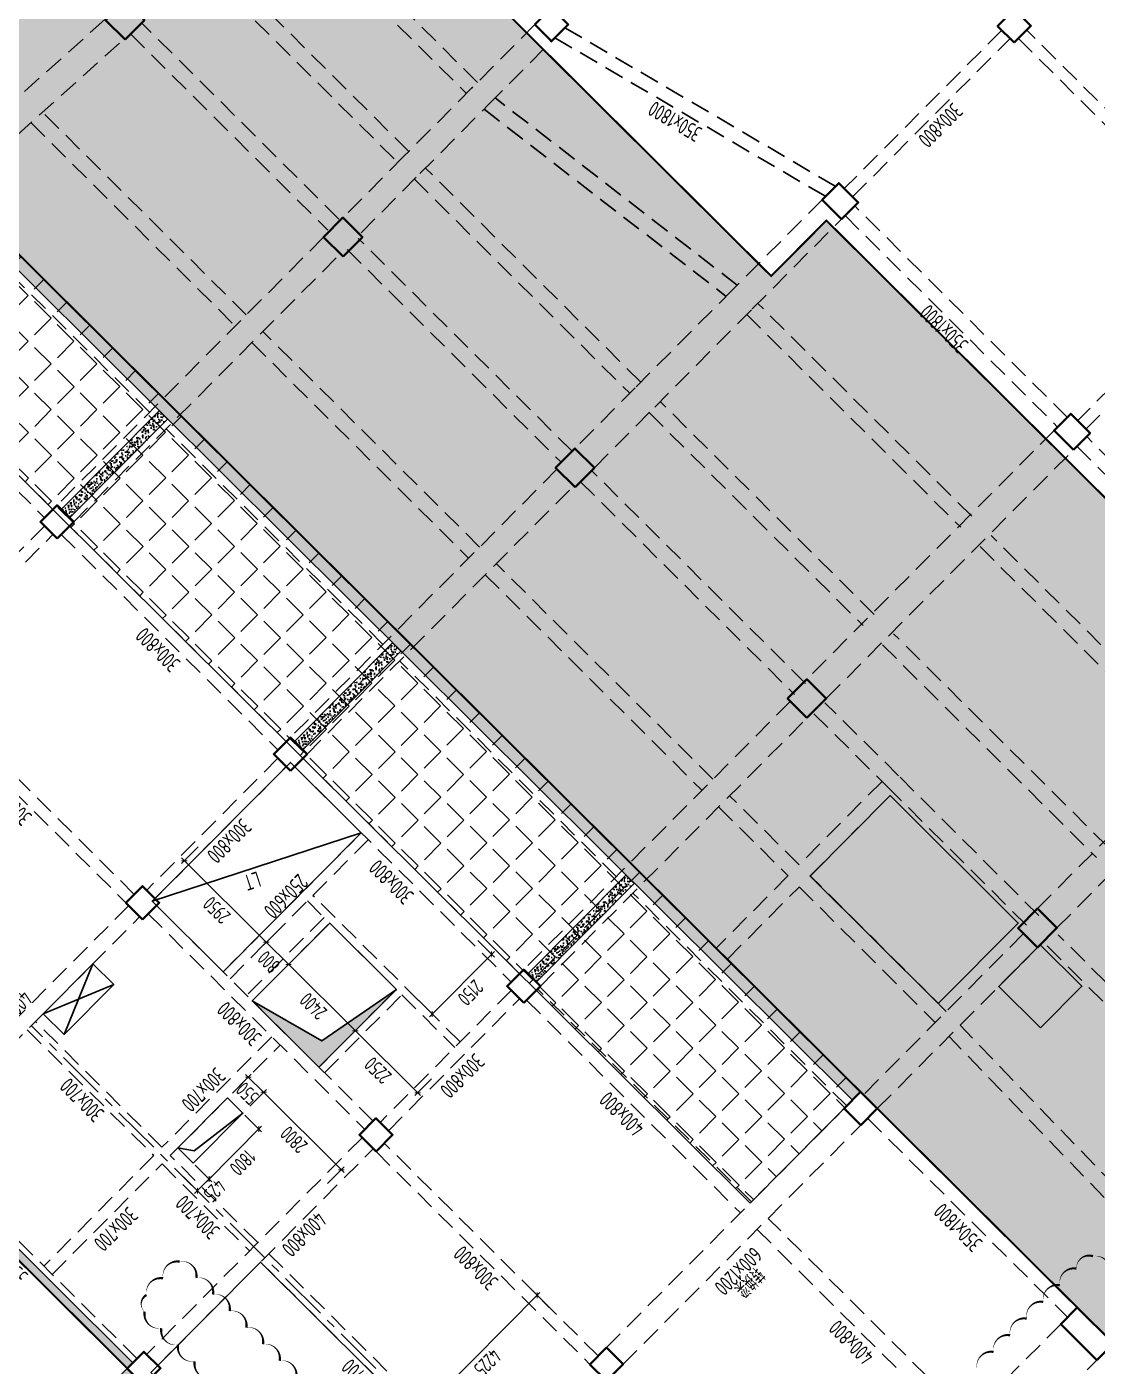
# Model space of a CAD drawing. Extents: x 517450926 to 520131079, y 3499134486 to 3500888201.
# Drawn here: x 518834245 to 518861568, y 3499950166 to 3499984341 of the extents above; entities that cross this region are included whole.
import ezdxf
from ezdxf.enums import TextEntityAlignment as Align

# ---------------------------------------------------------------- set-up
doc = ezdxf.new("R2010")
doc.units = 0
doc.header["$LTSCALE"] = 1000
doc.header["$MEASUREMENT"] = 0
for name, pattern in [('CENTER', [2, 1.25, -0.25, 0.25, -0.25]), ('DASHED', [0.75, 0.5, -0.25]), ('DASHED2', [0.375, 0.25, -0.125])]:
    doc.linetypes.add(name, pattern=pattern)
doc.layers.get('0').update_dxf_attribs({"linetype": 'CONTINUOUS'})
doc.layers.get('Defpoints').update_dxf_attribs({"color": 2, "linetype": 'CONTINUOUS'})
doc.layers.add('0_修订云线', color=1, linetype='CONTINUOUS', plot=False)
for name, color, linetype in [('S_AXIS', 8, 'CENTER'), ('S_AXIS_DIMS', 3, 'CONTINUOUS'), ('S_BEAM', 4, 'DASHED'), ('S_BEAM_SECD', 5, 'DASHED'), ('S_BEAM_SECD_TEXT_HORZ', 9, 'CONTINUOUS'), ('S_BEAM_TEXT_HORZ', 7, 'CONTINUOUS'), ('S_BEAM_TEXT_VERT', 41, 'CONTINUOUS'), ('S_COLU_BELW_DASH', 40, 'DASHED'), ('S_FLOR_ENHN', 91, 'DASHED'), ('S_HOLE', 201, 'CONTINUOUS'), ('S_HOLE_HACH', 253, 'CONTINUOUS'), ('S_PLAN_HACH', 254, 'CONTINUOUS'), ('S_PSPR', 43, 'CONTINUOUS'), ('S_STAR', 243, 'CONTINUOUS'), ('S_WALL_BELW_DASH', 40, 'DASHED2'), ('S_WALL_HACH', 30, 'CONTINUOUS')]:
    doc.layers.add(name, color=color, linetype=linetype)
doc.styles.add('TH-STYLE3', font='tssdeng.shx', dxfattribs={"width": 0.7, "bigfont": 'tssdchn.shx'})
doc.styles.add('样式 1', font='Tssdeng.shx', dxfattribs={"width": 0.7, "bigfont": 'Tssdchn.shx'})
doc.dimstyles.new('TSSD_100_100', dxfattribs={"dimtxt": 375, "dimasz": 100, "dimexe": 100, "dimexo": 0, "dimgap": 125, "dimtad": 1, "dimdec": 1, "dimdsep": 46, "dimtxsty": 'TH-STYLE3', "dimblk": 'ARCHTICK', "dimcen": -100, "dimdle": 100, "dimclrt": 7, "dimadec": 0, "dimazin": 0, "dimtfac": 1, "dimtdec": 1, "dimtix": 1, "dimtmove": 2, "dimatfit": 3, "dimldrblk": 'ARCHTICK', "dimfxl": 0, "dimtolj": 1, "dimtzin": 0, "dimarcsym": 0})

# ---------------------------------------------------------------- blocks, each defined once
blk = doc.blocks.new('_ArchTick')
at = {"color": 0, "const_width": 0.25}
blk.add_lwpolyline([(-0.53, -0.53), (0.53, 0.53)], dxfattribs=at)
blk = doc.blocks.new('*D348')
at = {"layer": 'Defpoints', "color": 0, "transparency": 16777216}
for p in [(518848830, 3499950426), (518844295, 3499948978), (518845993, 3499947290)]:
    blk.add_point(p, dxfattribs=at)
at = {"layer": 'S_AXIS_DIMS', "color": 0, "lineweight": -2, "transparency": 16777216}
for p, q in [((518847345, 3499952045), (518844224, 3499948907)), ((518847629, 3499951621), (518847203, 3499952044)), ((518844649, 3499948626), (518844224, 3499949049))]:
    blk.add_line(p, q, dxfattribs=at)
at = {"layer": 'S_AXIS_DIMS', "color": 0, "lineweight": -2, "transparency": 16777216, "xscale": 100, "yscale": 100, "zscale": 100}
for p, rotation in [((518847274, 3499951974), 45.15729226595135), ((518844295, 3499948978), 225.1572922659514)]:
    blk.add_blockref('_ArchTick', p, dxfattribs=dict(at, rotation=rotation))
at = {"layer": 'S_AXIS_DIMS', "color": 7, "transparency": 16777216, "insert": (518846006, 3499950256), "char_height": 375, "attachment_point": 5, "rotation": 225.1573, "style": 'TH-STYLE3'}
blk.add_mtext('\\A1;4225', dxfattribs=at)
blk = doc.blocks.new('*D349')
at = {"layer": 'Defpoints', "color": 0, "transparency": 16777216}
for p in [(518839762, 3499956624), (518842275, 3499955180), (518841748, 3499954650)]:
    blk.add_point(p, dxfattribs=at)
at = {"layer": 'S_AXIS_DIMS', "color": 0, "lineweight": -2, "transparency": 16777216}
for p, q in [((518839937, 3499956800), (518840360, 3499957225)), ((518840219, 3499957225), (518842346, 3499955109)), ((518841922, 3499954825), (518842345, 3499955251))]:
    blk.add_line(p, q, dxfattribs=at)
at = {"layer": 'S_AXIS_DIMS', "color": 0, "lineweight": -2, "transparency": 16777216, "xscale": 100, "yscale": 100, "zscale": 100}
for p, rotation in [((518840290, 3499957154), 135.1572922659513), ((518842275, 3499955180), 315.1572922659514)]:
    blk.add_blockref('_ArchTick', p, dxfattribs=dict(at, rotation=rotation))
at = {"layer": 'S_AXIS_DIMS', "color": 7, "transparency": 16777216, "insert": (518841062, 3499955945), "char_height": 375, "attachment_point": 5, "rotation": 135.1573, "style": 'TH-STYLE3'}
blk.add_mtext('\\A1;2800', dxfattribs=at)
blk = doc.blocks.new('*D350')
at = {"layer": 'Defpoints', "color": 0, "transparency": 16777216}
for p in [(518839900, 3499957542), (518839373, 3499957012), (518839763, 3499956624)]:
    blk.add_point(p, dxfattribs=at)
at = {"layer": 'S_AXIS_DIMS', "color": 0, "lineweight": -2, "transparency": 16777216}
for p, q in [((518839547, 3499957187), (518839970, 3499957613)), ((518839900, 3499957542), (518839829, 3499957612)), ((518840290, 3499957154), (518839900, 3499957542)), ((518839937, 3499956800), (518840360, 3499957225)), ((518840290, 3499957154), (518840360, 3499957084))]:
    blk.add_line(p, q, dxfattribs=at)
at = {"layer": 'S_AXIS_DIMS', "color": 0, "lineweight": -2, "transparency": 16777216, "xscale": 100, "yscale": 100, "zscale": 100}
for p, rotation in [((518839900, 3499957542), 315.1572922659514), ((518840290, 3499957154), 135.1572922659513)]:
    blk.add_blockref('_ArchTick', p, dxfattribs=dict(at, rotation=rotation))
at = {"layer": 'S_AXIS_DIMS', "color": 7, "transparency": 16777216, "insert": (518839874, 3499957126), "char_height": 375, "attachment_point": 5, "rotation": 135.1573, "style": 'TH-STYLE3'}
blk.add_mtext('\\A1;550', dxfattribs=at)
blk = doc.blocks.new('*D351')
at = {"layer": 'Defpoints', "color": 0, "transparency": 16777216}
for p in [(518839803, 3499956584), (518838533, 3499955308), (518838900, 3499954943)]:
    blk.add_point(p, dxfattribs=at)
at = {"layer": 'S_AXIS_DIMS', "color": 0, "lineweight": -2, "transparency": 16777216}
for p, q in [((518839815, 3499956572), (518840240, 3499956149)), ((518840240, 3499956290), (518838830, 3499954872)), ((518838546, 3499955296), (518838971, 3499954873))]:
    blk.add_line(p, q, dxfattribs=at)
at = {"layer": 'S_AXIS_DIMS', "color": 0, "lineweight": -2, "transparency": 16777216, "xscale": 100, "yscale": 100, "zscale": 100}
for p, rotation in [((518840170, 3499956219), 45.15729226595135), ((518838900, 3499954943), 225.1572922659514)]:
    blk.add_blockref('_ArchTick', p, dxfattribs=dict(at, rotation=rotation))
at = {"layer": 'S_AXIS_DIMS', "color": 7, "transparency": 16777216, "insert": (518839756, 3499955361), "char_height": 375, "attachment_point": 5, "rotation": 225.1573, "style": 'TH-STYLE3'}
blk.add_mtext('\\A1;1800', dxfattribs=at)
blk = doc.blocks.new('*D352')
at = {"layer": 'Defpoints', "color": 0, "transparency": 16777216}
for p in [(518838533, 3499955308), (518838234, 3499955006), (518838600, 3499954642)]:
    blk.add_point(p, dxfattribs=at)
at = {"layer": 'S_AXIS_DIMS', "color": 0, "lineweight": -2, "transparency": 16777216}
for p, q in [((518838546, 3499955295), (518838971, 3499954872)), ((518838246, 3499954994), (518838671, 3499954571)), ((518838971, 3499955014), (518838530, 3499954571))]:
    blk.add_line(p, q, dxfattribs=at)
at = {"layer": 'S_AXIS_DIMS', "color": 0, "lineweight": -2, "transparency": 16777216, "xscale": 100, "yscale": 100, "zscale": 100}
for p, rotation in [((518838900, 3499954943), 45.15729226595135), ((518838600, 3499954642), 225.1572922659514)]:
    blk.add_blockref('_ArchTick', p, dxfattribs=dict(at, rotation=rotation))
at = {"layer": 'S_AXIS_DIMS', "color": 7, "transparency": 16777216, "insert": (518839043, 3499954644), "char_height": 375, "attachment_point": 5, "rotation": 225.1573, "style": 'TH-STYLE3'}
blk.add_mtext('\\A1;425', dxfattribs=at)
blk = doc.blocks.new('*D366')
at = {"layer": 'Defpoints', "color": 0, "transparency": 16777216}
for p in [(518841216, 3500002495), (518850749, 3499998586), (518848873, 3499995536), (518849511, 3499994669), (518922555, 3499921602)]:
    blk.add_point(p, dxfattribs=at)
at = {"layer": 'S_AXIS_DIMS', "color": 0, "lineweight": -2, "transparency": 16777216}
blk.add_arc((518849409, 3499994347), 1304, 72.4599, 135.1573, dxfattribs=at)
at = {"layer": 'S_AXIS_DIMS', "color": 0, "lineweight": -2, "transparency": 16777216, "xscale": 100, "yscale": 100, "zscale": 100}
for p, rotation in [((518849802, 3499995591), 342.4599091324877), ((518848484, 3499995267), 225.157292263152)]:
    blk.add_blockref('_ArchTick', p, dxfattribs=dict(at, rotation=rotation))
at = {"layer": 'S_AXIS_DIMS', "color": 7, "transparency": 16777216, "insert": (518849172, 3499995310), "char_height": 375, "attachment_point": 5, "rotation": 193.8086, "style": 'TH-STYLE3'}
blk.add_mtext('\\A1;63°', dxfattribs=at)
blk = doc.blocks.new('*D367')
at = {"layer": 'Defpoints', "color": 0, "transparency": 16777216}
for p in [(518857026, 3500004543), (518867350, 3500004217), (518861854, 3499999972), (518862766, 3499999891), (518845965, 3499982714)]:
    blk.add_point(p, dxfattribs=at)
at = {"layer": 'S_AXIS_DIMS', "color": 0, "lineweight": -2, "transparency": 16777216}
blk.add_arc((518862922, 3499999765), 1088, 140.9833, 225.1573, dxfattribs=at)
at = {"layer": 'S_AXIS_DIMS', "color": 0, "lineweight": -2, "transparency": 16777216, "xscale": 100, "yscale": 100, "zscale": 100}
for p, rotation in [((518862077, 3500000450), 50.98325537806863), ((518862155, 3499998994), 315.1572922634125)]:
    blk.add_blockref('_ArchTick', p, dxfattribs=dict(at, rotation=rotation))
at = {"layer": 'S_AXIS_DIMS', "color": 7, "transparency": 16777216, "insert": (518861524, 3499999690), "char_height": 375, "attachment_point": 5, "rotation": 93.0703, "style": 'TH-STYLE3'}
blk.add_mtext('\\A1;84°', dxfattribs=at)
blk = doc.blocks.new('*D380')
at = {"layer": 'Defpoints', "color": 0, "transparency": 16777216}
for p in [(518845566, 3499961218), (518846111, 3499960676), (518844050, 3499959694)]:
    blk.add_point(p, dxfattribs=at)
at = {"layer": 'S_AXIS_DIMS', "color": 0, "lineweight": -2, "transparency": 16777216}
for p, q in [((518845756, 3499961029), (518846182, 3499960606)), ((518844524, 3499959081), (518846181, 3499960747)), ((518844240, 3499959504), (518844666, 3499959081))]:
    blk.add_line(p, q, dxfattribs=at)
at = {"layer": 'S_AXIS_DIMS', "color": 0, "lineweight": -2, "transparency": 16777216, "xscale": 100, "yscale": 100, "zscale": 100}
for p, rotation in [((518846111, 3499960676), 45.15729226595135), ((518844595, 3499959152), 225.1572922659514)]:
    blk.add_blockref('_ArchTick', p, dxfattribs=dict(at, rotation=rotation))
at = {"layer": 'S_AXIS_DIMS', "color": 7, "transparency": 16777216, "insert": (518845574, 3499959694), "char_height": 375, "attachment_point": 5, "rotation": 225.1573, "style": 'TH-STYLE3'}
blk.add_mtext('\\A1;2150', dxfattribs=at)
blk = doc.blocks.new('*D381')
at = {"layer": 'Defpoints', "color": 0, "transparency": 16777216}
for p in [(518843179, 3499959280), (518842629, 3499958726), (518844774, 3499957693)]:
    blk.add_point(p, dxfattribs=at)
at = {"layer": 'S_AXIS_DIMS', "color": 0, "lineweight": -2, "transparency": 16777216}
for p, q in [((518842981, 3499959081), (518842558, 3499958655)), ((518844295, 3499957069), (518842558, 3499958797)), ((518844577, 3499957494), (518844153, 3499957069))]:
    blk.add_line(p, q, dxfattribs=at)
at = {"layer": 'S_AXIS_DIMS', "color": 0, "lineweight": -2, "transparency": 16777216, "xscale": 100, "yscale": 100, "zscale": 100}
for p, rotation in [((518842629, 3499958726), 135.1572922659514), ((518844224, 3499957139), 315.1572922659514)]:
    blk.add_blockref('_ArchTick', p, dxfattribs=dict(at, rotation=rotation))
at = {"layer": 'S_AXIS_DIMS', "color": 7, "transparency": 16777216, "insert": (518843206, 3499957711), "char_height": 375, "attachment_point": 5, "rotation": 135.1573, "style": 'TH-STYLE3'}
blk.add_mtext('\\A1;2250', dxfattribs=at)
blk = doc.blocks.new('*D382')
at = {"layer": 'Defpoints', "color": 0, "transparency": 16777216}
for p in [(518841706, 3499961202), (518840927, 3499960418), (518843179, 3499959280)]:
    blk.add_point(p, dxfattribs=at)
at = {"layer": 'S_AXIS_DIMS', "color": 0, "lineweight": -2, "transparency": 16777216}
for p, q in [((518841279, 3499960773), (518840856, 3499960348)), ((518842700, 3499958656), (518840856, 3499960489)), ((518842981, 3499959081), (518842558, 3499958655))]:
    blk.add_line(p, q, dxfattribs=at)
at = {"layer": 'S_AXIS_DIMS', "color": 0, "lineweight": -2, "transparency": 16777216, "xscale": 100, "yscale": 100, "zscale": 100}
for p, rotation in [((518840927, 3499960418), 135.1572922659514), ((518842629, 3499958726), 315.1572922659514)]:
    blk.add_blockref('_ArchTick', p, dxfattribs=dict(at, rotation=rotation))
at = {"layer": 'S_AXIS_DIMS', "color": 7, "transparency": 16777216, "insert": (518841557, 3499959351), "char_height": 375, "attachment_point": 5, "rotation": 135.1573, "style": 'TH-STYLE3'}
blk.add_mtext('\\A1;2400', dxfattribs=at)
blk = doc.blocks.new('*D383')
at = {"layer": 'Defpoints', "color": 0, "transparency": 16777216}
for p in [(518841139, 3499961767), (518840360, 3499960983), (518841706, 3499961202)]:
    blk.add_point(p, dxfattribs=at)
at = {"layer": 'S_AXIS_DIMS', "color": 0, "lineweight": -2, "transparency": 16777216}
for p, q in [((518840712, 3499961337), (518840289, 3499960912)), ((518840998, 3499960348), (518840289, 3499961053)), ((518841279, 3499960773), (518840856, 3499960348))]:
    blk.add_line(p, q, dxfattribs=at)
at = {"layer": 'S_AXIS_DIMS', "color": 0, "lineweight": -2, "transparency": 16777216, "xscale": 100, "yscale": 100, "zscale": 100}
for p, rotation in [((518840360, 3499960983), 135.1572922659514), ((518840927, 3499960418), 315.1572922659514)]:
    blk.add_blockref('_ArchTick', p, dxfattribs=dict(at, rotation=rotation))
at = {"layer": 'S_AXIS_DIMS', "color": 7, "transparency": 16777216, "insert": (518840423, 3499960479), "char_height": 375, "attachment_point": 5, "rotation": 135.1573, "style": 'TH-STYLE3'}
blk.add_mtext('\\A1;800', dxfattribs=at)
blk = doc.blocks.new('*D384')
at = {"layer": 'Defpoints', "color": 0, "transparency": 16777216}
for p in [(518839048, 3499963847), (518838268, 3499963063), (518841139, 3499961767)]:
    blk.add_point(p, dxfattribs=at)
at = {"layer": 'S_AXIS_DIMS', "color": 0, "lineweight": -2, "transparency": 16777216}
for p, q in [((518838621, 3499963417), (518838197, 3499962992)), ((518840431, 3499960912), (518838197, 3499963133)), ((518840712, 3499961337), (518840289, 3499960912))]:
    blk.add_line(p, q, dxfattribs=at)
at = {"layer": 'S_AXIS_DIMS', "color": 0, "lineweight": -2, "transparency": 16777216, "xscale": 100, "yscale": 100, "zscale": 100}
for p, rotation in [((518838268, 3499963063), 135.1572922659514), ((518840360, 3499960983), 315.1572922659514)]:
    blk.add_blockref('_ArchTick', p, dxfattribs=dict(at, rotation=rotation))
at = {"layer": 'S_AXIS_DIMS', "color": 7, "transparency": 16777216, "insert": (518839093, 3499961801), "char_height": 375, "attachment_point": 5, "rotation": 135.1573, "style": 'TH-STYLE3'}
blk.add_mtext('\\A1;2950', dxfattribs=at)
blk = doc.blocks.new('*D385')
at = {"layer": 'Defpoints', "color": 0, "transparency": 16777216}
for p in [(518861770, 3499950533), (518869207, 3499946524), (518866652, 3499945183), (518866659, 3499944387), (518852740, 3499929966)]:
    blk.add_point(p, dxfattribs=at)
at = {"layer": 'S_AXIS_DIMS', "color": 0, "lineweight": -2, "transparency": 16777216}
blk.add_arc((518866847, 3499944151), 1050, 45.1573, 128.5025, dxfattribs=at)
at = {"layer": 'S_AXIS_DIMS', "color": 0, "lineweight": -2, "transparency": 16777216, "xscale": 100, "yscale": 100, "zscale": 100}
for p, rotation in [((518866193, 3499944973), 218.5024925639422), ((518867588, 3499944895), 315.1572922649478)]:
    blk.add_blockref('_ArchTick', p, dxfattribs=dict(at, rotation=rotation))
at = {"layer": 'S_AXIS_DIMS', "color": 7, "transparency": 16777216, "insert": (518866888, 3499944887), "char_height": 375, "attachment_point": 5, "rotation": 176.8299, "style": 'TH-STYLE3'}
blk.add_mtext('\\A1;83°', dxfattribs=at)

msp = doc.modelspace()

# ---------------------------------------------------------------- hatches: boundary and pattern name
at = {"layer": 'S_HOLE_HACH'}
h = msp.add_hatch(color=256, dxfattribs=at)
h.dxf.hatch_style = 1
h.paths.add_polyline_path([(518843678.2231, 3499959781.4413), (518841703.6915, 3499957796.0386), (518840001.9831, 3499959488.4292), (518841772.5606, 3499958466.9411)])
at = {"layer": 'S_PLAN_HACH', "transparency": 33554636}
h = msp.add_hatch(dxfattribs=at)
h.set_pattern_fill('GRASS', color=256, scale=1200)
h.set_pattern_definition([(225.1573, (518630193.4, 3500156019.2), (3.2943, -1199.9955), [225, -1472.0563]), (180.1573, (518630193.4, 3500156019.2), (3.2943, -1199.9955), [225, -975]), (270.1573, (518630193.4, 3500156019.2), (1199.9955, 3.2943), [225, -975])])
h.paths.add_polyline_path([(518892544.8748, 3499885019.7634), (518939602.9066, 3499932336.881), (518853937.5881, 3500017533.1375), (518824544.1408, 3499987977.8597), (518807066.1688, 3500005360.1205), (518789401.5894, 3499987598.2858)])
h.paths.add_polyline_path([(518872771.3085, 3499961381.5195), (518891070.2863, 3499979781.2453), (518855015.3322, 3500015638.7799), (518847251.4884, 3500007832.191), (518838870.2522, 3499992276.2557), (518853244.8749, 3499977980.3415), (518854655.2008, 3499979398.4321)], flags=16)
h.paths.add_polyline_path([(518888567.9664, 3499899623.5165), (518900414.707, 3499911535.4813), (518891126.2134, 3499920773.1156), (518893488.5092, 3499923148.4174), (518869522.7777, 3499946982.9241), (518867654.0959, 3499945103.9541), (518861556.3062, 3499951168.3553), (518807066.174, 3500005360.1257), (518800155.5795, 3499998411.4796), (518821356.0322, 3499977327.1103), (518815432.6637, 3499971371.1297), (518847091.5418, 3499939885.6003), (518845116.4659, 3499937899.6503), (518870642.7117, 3499912514.413), (518873110.7821, 3499914996.0718)], flags=16)
h.paths.add_polyline_path([(518916413.0474, 3499917978.7417), (518934147.8949, 3499935811.2312), (518895398.5686, 3499974348.3849), (518877663.7211, 3499956515.8953), (518905351.3808, 3499928978.7204), (518905739.7801, 3499929369.2582), (518908505.0569, 3499926619.1228), (518908117.2173, 3499926229.1478)], flags=16)
h.paths.add_polyline_path([(518874117.2085, 3499912462.1235), (518872556.991, 3499914013.798), (518873050.605, 3499914510.1297), (518874610.8225, 3499912958.4552)], flags=16)
h.paths.add_polyline_path([(518845186.4337, 3499938395.4471), (518844122.8657, 3499939453.1915), (518845815.2551, 3499941154.8983), (518846878.823, 3499940097.1539)], flags=16)
h.paths.add_polyline_path([(518815855.7722, 3499971796.5679), (518801852.1079, 3499985723.5421), (518807352.3678, 3499991254.0846), (518821356.0321, 3499977327.1104)], flags=16)
h.paths.add_polyline_path([(518831979.7124, 3499945253.2983), (518814501.748, 3499962635.5655), (518819473.3335, 3499967634.5233), (518836951.3, 3499950252.2566)], flags=16)
at = {"layer": 'S_PLAN_HACH', "transparency": 33554559}
h = msp.add_hatch(dxfattribs=at)
h.set_pattern_fill('ANGLE', color=256, scale=3000)
h.set_pattern_definition([(135.1573, (518630193.4, 3500156019.2), (-581.7594, -584.9624), [600, -225]), (225.1573, (518630193.4, 3500156019.2), (584.9624, -581.7594), [600, -225])])
h.paths.add_polyline_path([(518852708.7693, 3499954326.0588), (518821723.4892, 3499985141.6785), (518824544.1774, 3499987977.8965), (518855529.4575, 3499957162.2768)])
at = {"layer": 'S_WALL_HACH', "transparency": 33554636}
h = msp.add_hatch(dxfattribs=at)
h.set_pattern_fill('AR-CONC', color=256, scale=30)
h.set_pattern_definition([(185.15729, (518630193.41, 3500156019.2), (-139.29585, 165.08382), [22.5, -247.5]), (130.15729, (518630193.41, 3500156019.2), (-129.6111, -189.35418), [18, -198]), (235.60874, (518630181.8, 3500156032.96), (-268.90695, -24.27036), [19.12206, -210.34263]), (181.34149, (518630151.1, 3500155976.66), (-192.00132, 260.9819), [33.75, -371.25]), (231.79293, (518630135.1, 3500155998.4), (-404.889, -9.48158), [28.6831, -315.51413]), (126.34146, (518630151.1, 3500155976.66), (-404.889, -9.4816), [27, -297]), (156.15729, (518630140.4, 3500156008.45), (-41.79667, 211.91753), [22.5, -247.5]), (101.15729, (518630140.4, 3500156008.45), (-205.16116, -102.77619), [18, -198]), (206.60874, (518630136.92, 3500156026.11), (-246.95782, 109.14134), [19.12206, -210.34263]), (172.657292, (518630193.41, 3500156019.205), (-73.009887, -68.238644), [0, -195.6, 0, -201, 0, -198.75]), (142.657292, (518630193.41, 3500156019.21), (-139.39582, -28.244667), [0, -114.6, 0, -191.1, 0, -75.75]), (102.657292, (518630240.85, 3500155972.03), (-108.77983, 117.727264), [0, -75, 0, -234, 0, -310.5]), (92.65729, (518630262.12, 3500155950.88), (-145.22872, 102.07869), [0, -97.5, 0, -155.4, 0, -220.5])])
h.paths.add_polyline_path([(518855529.4575, 3499957162.2768), (518824969.6046, 3499987554.7987), (518824758.0557, 3499987342.0851), (518855317.9086, 3499956949.5632)])
h = msp.add_hatch(dxfattribs=at)
h.set_pattern_fill('AR-CONC', color=256, scale=30)
h.set_pattern_definition([(185.15729, (518592377.3, 3500189467.73), (-139.29585, 165.08382), [22.5, -247.5]), (130.15729, (518592377.3, 3500189467.73), (-129.6111, -189.35418), [18, -198]), (235.60874, (518592365.69, 3500189481.5), (-268.90695, -24.27036), [19.12206, -210.34263]), (181.34149, (518592335, 3500189425.2), (-192.00132, 260.9819), [33.75, -371.25]), (231.79293, (518592319, 3500189446.94), (-404.889, -9.48158), [28.6831, -315.51413]), (126.34146, (518592335, 3500189425.2), (-404.889, -9.4816), [27, -297]), (156.15729, (518592324.3, 3500189456.98), (-41.79667, 211.91753), [22.5, -247.5]), (101.15729, (518592324.3, 3500189456.98), (-205.16116, -102.77619), [18, -198]), (206.60874, (518592320.8, 3500189474.64), (-246.95782, 109.14134), [19.12206, -210.34263]), (172.657292, (518592377.3, 3500189467.73), (-73.009887, -68.238644), [0, -195.6, 0, -201, 0, -198.75]), (142.657292, (518592377.3, 3500189467.73), (-139.39582, -28.244667), [0, -114.6, 0, -191.1, 0, -75.75]), (102.657292, (518592424.73, 3500189420.56), (-108.77983, 117.727264), [0, -75, 0, -234, 0, -310.5]), (92.65729, (518592446, 3500189399.4), (-145.22872, 102.07869), [0, -97.5, 0, -155.4, 0, -220.5])])
h.paths.add_polyline_path([(518837839.9422, 3499974331.8287), (518837627.2276, 3499974543.3787), (518835123.8628, 3499972026.2312), (518835336.5774, 3499971814.6812)])
h = msp.add_hatch(dxfattribs=at)
h.set_pattern_fill('AR-CONC', color=256, scale=30)
h.set_pattern_definition([(185.15729, (518598333.28, 3500183544.36), (-139.29585, 165.08382), [22.5, -247.5]), (130.15729, (518598333.28, 3500183544.36), (-129.6111, -189.35418), [18, -198]), (235.60874, (518598321.67, 3500183558.12), (-268.90695, -24.27036), [19.12206, -210.34263]), (181.34149, (518598290.97, 3500183501.82), (-192.00132, 260.9819), [33.75, -371.25]), (231.79293, (518598274.97, 3500183523.57), (-404.889, -9.48158), [28.6831, -315.51413]), (126.34146, (518598290.97, 3500183501.82), (-404.889, -9.4816), [27, -297]), (156.15729, (518598280.27, 3500183533.61), (-41.79667, 211.91753), [22.5, -247.5]), (101.15729, (518598280.27, 3500183533.61), (-205.16116, -102.77619), [18, -198]), (206.60874, (518598276.8, 3500183551.27), (-246.95782, 109.14134), [19.12206, -210.34263]), (172.657292, (518598333.28, 3500183544.365), (-73.009887, -68.238644), [0, -195.6, 0, -201, 0, -198.75]), (142.657292, (518598333.28, 3500183544.36), (-139.39582, -28.244667), [0, -114.6, 0, -191.1, 0, -75.75]), (102.657292, (518598380.71, 3500183497.19), (-108.77983, 117.727264), [0, -75, 0, -234, 0, -310.5]), (92.65729, (518598401.98, 3500183476.03), (-145.22872, 102.07869), [0, -97.5, 0, -155.4, 0, -220.5])])
h.paths.add_polyline_path([(518843795.9228, 3499968408.4602), (518843583.2082, 3499968620.0101), (518841079.8434, 3499966102.8626), (518841292.558, 3499965891.3127)])
h = msp.add_hatch(dxfattribs=at)
h.set_pattern_fill('AR-CONC', color=256, scale=30)
h.set_pattern_definition([(185.15729, (518604289.26, 3500177621), (-139.29585, 165.08382), [22.5, -247.5]), (130.15729, (518604289.26, 3500177621), (-129.6111, -189.35418), [18, -198]), (235.60874, (518604277.65, 3500177634.75), (-268.90695, -24.27036), [19.12206, -210.34263]), (181.34149, (518604246.95, 3500177578.45), (-192.00132, 260.9819), [33.75, -371.25]), (231.79293, (518604230.95, 3500177600.2), (-404.889, -9.48158), [28.6831, -315.51413]), (126.34146, (518604246.95, 3500177578.45), (-404.889, -9.4816), [27, -297]), (156.15729, (518604236.25, 3500177610.24), (-41.79667, 211.91753), [22.5, -247.5]), (101.15729, (518604236.25, 3500177610.24), (-205.16116, -102.77619), [18, -198]), (206.60874, (518604232.77, 3500177627.9), (-246.95782, 109.14134), [19.12206, -210.34263]), (172.657292, (518604289.26, 3500177620.996), (-73.009887, -68.238644), [0, -195.6, 0, -201, 0, -198.75]), (142.657292, (518604289.26, 3500177621), (-139.39582, -28.244667), [0, -114.6, 0, -191.1, 0, -75.75]), (102.657292, (518604336.69, 3500177573.82), (-108.77983, 117.727264), [0, -75, 0, -234, 0, -310.5]), (92.65729, (518604357.96, 3500177552.67), (-145.22872, 102.07869), [0, -97.5, 0, -155.4, 0, -220.5])])
h.paths.add_polyline_path([(518849751.9035, 3499962485.0916), (518849539.1888, 3499962696.6416), (518847035.824, 3499960179.4941), (518847248.5386, 3499959967.9441)])

# ---------------------------------------------------------------- linework, layer by layer
at = {"layer": '0_修订云线'}
for points in [[(518838955.8887, 3499949866.3245, 0, 60, -0.52056705), (518838530.4615, 3499950289.4223, 0, 60, -0.52056705), (518838105.0343, 3499950712.52, 0, 60, -0.52056705), (518837679.6072, 3499951135.6178, 0, 60, -0.52056705), (518837254.18, 3499951558.7155, 0, 60, -0.52056705), (518837302.0045, 3499951983.1125, 0, 60, -0.52056705), (518837725.1023, 3499952408.5397, 0, 60, -0.52056705), (518838148.2, 3499952833.9669, 0, 60, -0.52056705), (518838573.6057, 3499952418.7131, 0, 60, -0.52056705), (518838999.0329, 3499951995.6153, 0, 60, -0.52056705), (518839424.46, 3499951572.5176, 0, 60, -0.52056705), (518839849.8872, 3499951149.4198, 0, 60, -0.52056705), (518840275.3144, 3499950726.3221, 0, 60, -0.52056705), (518840700.7416, 3499950303.2243, 0, 60, -0.52056705), (518841126.1688, 3499949880.1266, 0, 60, -0.52056705)], [(518858498.1603, 3499950104.8191, 0, 60, -0.52056705), (518858921.258, 3499950530.2463, 0, 60, -0.52056705), (518859344.3558, 3499950955.6734, 0, 60, -0.52056705), (518859767.4535, 3499951381.1006, 0, 60, -0.52056705), (518860190.5513, 3499951806.5278, 0, 60, -0.52056705), (518860613.649, 3499952231.955, 0, 60, -0.52056705), (518861036.7468, 3499952657.3822, 0, 60, -0.52056705), (518861460.1449, 3499952973.4101, 0, 60, -0.52056705), (518861885.572, 3499952550.3123, 0, 60, -0.52056705), (518862310.9992, 3499952127.2146, 0, 60, -0.52056705), (518862736.4264, 3499951704.1168, 0, 60, -0.52056705), (518863161.8536, 3499951281.0191, 0, 60, -0.52056705), (518863587.2808, 3499950857.9213, 0, 60, -0.52056705), (518863398.3361, 3499950433.137, 0, 60, -0.52056705), (518862975.2384, 3499950007.7098, 0, 60, -0.52056705)]]:
    msp.add_lwpolyline(points, format="xyseb", dxfattribs=at)
at = {"layer": 'S_AXIS'}
msp.add_line((518845992.8684, 3499947289.5603), (518834364.5383, 3499958854.2399), dxfattribs=at)
at = {"layer": 'S_BEAM'}
for p, q in [((518847981.2475, 3499984316.2528), (518854886.6745, 3499980269.3308)), ((518859132.0147, 3499984254.4219), (518855112.586, 3499980212.8637)), ((518865298.9618, 3499978755.8982), (518859768.4084, 3499984256.169)), ((518847726.3546, 3499984059.9565), (518854631.7816, 3499980013.0345)), ((518855325.2996, 3499980001.3148), (518859344.7283, 3499984042.8731)), ((518859556.8595, 3499984043.4554), (518865087.4129, 3499978543.1846)), ((518860803.1599, 3499974377.1552), (518855378.9633, 3499979771.6515)), ((518855132.1563, 3499979523.4857), (518860556.3529, 3499974128.9894)), ((518865087.9953, 3499978331.0534), (518861068.5666, 3499974289.4951)), ((518861281.2802, 3499974077.9462), (518865300.7089, 3499978119.5045)), ((518834911.732, 3499972025.6481), (518829416.6309, 3499977490.6608)), ((518829205.082, 3499977277.9472), (518834700.1831, 3499971812.9345)), ((518861052.6809, 3499973635.3716), (518866512.3333, 3499968205.6206)), ((518866759.1404, 3499968453.7865), (518861299.4879, 3499973883.5375)), ((518834700.7655, 3499971600.8033), (518831351.2416, 3499968232.8381)), ((518840867.7126, 3499966102.2796), (518835337.1592, 3499971602.5504)), ((518831563.9552, 3499968021.2892), (518834913.4791, 3499971389.2544)), ((518835125.6103, 3499971389.8368), (518840656.1638, 3499965889.566)), ((518831247.2142, 3499967490.0875), (518836777.7676, 3499961989.8168)), ((518836989.3165, 3499962202.5304), (518831458.7631, 3499967702.8011)), ((518840656.7461, 3499965677.4347), (518837307.2223, 3499962309.4695)), ((518837519.9358, 3499962097.9207), (518840869.4597, 3499965465.8858)), ((518841081.5889, 3499965466.4663), (518846612.1475, 3499959966.1906)), ((518846823.6964, 3499960178.9042), (518841293.1378, 3499965679.1799)), ((518842783.0658, 3499963774.306), (518839257.2531, 3499960229.0814)), ((518839434.5145, 3499960052.7907), (518842960.3271, 3499963598.0152)), ((518841408.9687, 3499962038.1155), (518841834.63, 3499961614.785)), ((518845308.1754, 3499958442.3284), (518841550.0013, 3499962179.9246)), ((518836848.6724, 3499961919.3003), (518831912.5733, 3499956956.0164)), ((518832198.6391, 3499956676.4124), (518837132.2905, 3499961637.2351)), ((518837344.2274, 3499961708.5282), (518842874.786, 3499956208.2522)), ((518843086.3349, 3499956420.9658), (518837555.7763, 3499961921.2418)), ((518841834.63, 3499961614.785), (518839860.1758, 3499959629.4601)), ((518840001.9848, 3499959488.4275), (518841976.439, 3499961473.7524)), ((518841976.439, 3499961473.7524), (518843678.1457, 3499959781.3635)), ((518843678.1457, 3499959781.3635), (518841703.6915, 3499957796.0386)), ((518841845.5005, 3499957655.006), (518843819.9547, 3499959640.3309)), ((518846612.727, 3499959754.0658), (518843263.2076, 3499956386.0963)), ((518843819.9547, 3499959640.3309), (518845167.143, 3499958300.5191)), ((518852744.0255, 3499954361.5091), (518847284.3817, 3499959791.2587)), ((518843475.9212, 3499956174.5474), (518846825.4406, 3499959542.517)), ((518847002.3166, 3499959507.6406), (518852461.9603, 3499954077.891)), ((518837696.4643, 3499955752.0995), (518834470.3075, 3499958960.5914)), ((518834258.7588, 3499958747.8776), (518837484.9153, 3499955539.386)), ((518840499.4841, 3499958570.5482), (518837696.4643, 3499955752.0995)), ((518837909.1779, 3499955540.5506), (518840712.1977, 3499958358.9993)), ((518849041.922, 3499950639.0232), (518855106.3598, 3499956736.8496)), ((518855708.0777, 3499956491.0132), (518860813.2089, 3499951413.8352)), ((518861060.0159, 3499951662.0011), (518855954.8847, 3499956739.1791)), ((518849467.3492, 3499950215.9254), (518855531.7869, 3499956313.7519)), ((518837057.1898, 3499950358.6267), (518831526.6314, 3499955858.9025)), ((518842804.6577, 3499955995.927), (518837304.3834, 3499950465.3771)), ((518848830.3731, 3499950426.3096), (518843370.7293, 3499955856.059)), ((518831279.8244, 3499955610.7367), (518836810.3828, 3499950110.4609)), ((518837484.9153, 3499955539.386), (518834681.8844, 3499952720.9262)), ((518837588.0015, 3499950183.3119), (518843088.2758, 3499955713.8619)), ((518840142.6706, 3499953319.2875), (518837909.1779, 3499955540.5506)), ((518843159.1804, 3499955643.3454), (518848618.8243, 3499950213.596)), ((518834894.598, 3499952509.3773), (518837697.6289, 3499955327.8371)), ((518837697.6289, 3499955327.8371), (518839931.1215, 3499953106.574)), ((518852532.8649, 3499954007.3746), (518852532.8637, 3499954007.3758)), ((518858274.5812, 3499948861.236), (518853169.4527, 3499953938.4113)), ((518852887.3875, 3499953654.7932), (518857992.5159, 3499948577.618)), ((518845887.0941, 3499947183.2034), (518840214.7397, 3499952824.5087)), ((518846098.643, 3499947395.917), (518840426.2887, 3499953037.2222)), ((518860636.9153, 3499951236.5766), (518854572.4777, 3499945138.7503)), ((518855494.2366, 3499944222.0385), (518861558.6742, 3499950319.8648))]:
    msp.add_line(p, q, dxfattribs=at)
at = {"layer": 'S_BEAM_SECD'}
for p, q in [((518845747.762, 3499982921.3537), (518839078.6104, 3499989553.8875)), ((518838922.1714, 3499989145.333), (518845465.6954, 3499982637.737)), ((518855529.4115, 3499957162.2305), (518824969.568, 3499987554.762)), ((518843996.5474, 3499981160.5151), (518838107.3809, 3499987017.4354)), ((518837950.9413, 3499986608.8795), (518843714.4809, 3499980876.8984)), ((518836239.4779, 3499984526.6448), (518829037.9875, 3499978078.783)), ((518842209.9318, 3499979434.9875), (518837175.7101, 3499984441.6442)), ((518847216.8243, 3499984398.4895), (518845606.7489, 3499982779.5656)), ((518829534.3773, 3499977583.6463), (518836736.6451, 3499984032.2042)), ((518836893.645, 3499984158.0261), (518841927.8667, 3499979151.3694)), ((518846032.1739, 3499982356.4658), (518847642.2515, 3499983975.3917)), ((518845606.7138, 3499982779.5304), (518843855.5327, 3499981018.7254)), ((518852378.9158, 3499977747.7837), (518846200.7305, 3499982525.9486)), ((518839848.5271, 3499976989.6598), (518834647.571, 3499982162.1379)), ((518844280.9578, 3499980595.6255), (518846032.1389, 3499982356.4306)), ((518845916.4689, 3499982240.1248), (518852094.6545, 3499977461.9596)), ((518834349.0652, 3499981894.8704), (518839566.4629, 3499976706.0406)), ((518843855.4977, 3499981018.6902), (518842351.1598, 3499979506.0849)), ((518842776.587, 3499979082.9872), (518844280.9228, 3499980595.5903)), ((518844139.908, 3499980453.8006), (518849635.0074, 3499974988.7897)), ((518849917.0737, 3499975272.4068), (518844421.9746, 3499980737.4173)), ((518837379.789, 3499974507.312), (518832035.1362, 3499979822.7033)), ((518854547.6784, 3499979928.4699), (518852267.6602, 3499977635.9165)), ((518852763.99, 3499977142.3005), (518855044.0101, 3499979434.8558)), ((518841822.34, 3499978974.3541), (518835017.5057, 3499972132.0057)), ((518848165.9125, 3499973511.619), (518842706.2636, 3499978941.3735)), ((518835442.9329, 3499971708.9079), (518842247.769, 3499978551.2581)), ((518842424.1984, 3499978657.7553), (518847883.8473, 3499973228.0008)), ((518852267.6104, 3499977635.8664), (518849776.0664, 3499975130.6243)), ((518850272.3963, 3499974637.0083), (518852763.9402, 3499977142.2504)), ((518852622.9329, 3499977000.4679), (518858082.5818, 3499971570.7134)), ((518858364.6481, 3499971854.3304), (518852904.9992, 3499977284.0849)), ((518845804.5077, 3499971066.2912), (518840273.9543, 3499976566.562)), ((518839991.8901, 3499976282.9429), (518845522.4435, 3499970782.6721)), ((518849776.024, 3499975130.5816), (518848236.4811, 3499973582.5745)), ((518848732.8149, 3499973088.9626), (518850272.3538, 3499974636.9656)), ((518855873.0543, 3499969349.0382), (518850413.4054, 3499974778.7927)), ((518850131.3392, 3499974495.1757), (518855590.9881, 3499969065.4212)), ((518843335.7678, 3499968583.9416), (518837805.2161, 3499974084.2141)), ((518860468.2074, 3499974040.3587), (518854157.2149, 3499967694.6199)), ((518854653.5466, 3499967201.0058), (518860964.545, 3499973546.7388)), ((518847778.3197, 3499973050.9846), (518840973.4863, 3499966208.6371)), ((518854121.8931, 3499967588.2504), (518848662.2442, 3499973018.0049)), ((518841398.9135, 3499965785.5394), (518848203.7487, 3499972627.8887)), ((518848380.179, 3499972734.3868), (518853839.8279, 3499967304.6323)), ((518864320.6287, 3499965930.9619), (518858860.9798, 3499971360.7164)), ((518858578.9135, 3499971077.0993), (518864038.5624, 3499965647.3448)), ((518851760.4938, 3499965142.9173), (518846229.9349, 3499970643.1935)), ((518845947.8707, 3499970359.5744), (518851478.4303, 3499964859.2975)), ((518861829.0349, 3499963425.6697), (518856369.386, 3499968855.4242)), ((518856087.3198, 3499968571.8071), (518861546.9687, 3499963142.0526)), ((518849291.758, 3499962660.5599), (518843761.1949, 3499968160.8437)), ((518860042.112, 3499961841.5876), (518866353.3081, 3499968187.4819)), ((518860538.4437, 3499961347.9736), (518866849.6399, 3499967693.8679)), ((518853734.5008, 3499967127.7728), (518846929.4706, 3499960285.2612)), ((518856499.2677, 3499965229.9271), (518854618.2248, 3499967094.6364)), ((518854336.1596, 3499966811.0182), (518856217.1816, 3499964946.3297)), ((518847354.8978, 3499959862.1635), (518854159.9298, 3499966704.6769)), ((518856075.3935, 3499965087.3415), (518853957.0677, 3499962957.3529)), ((518860077.8737, 3499961664.8819), (518856499.2677, 3499965229.9271)), ((518853960.5935, 3499962960.8982), (518852185.921, 3499964719.8195)), ((518854240.6858, 3499962675.2878), (518856359.0116, 3499964805.2764)), ((518856217.2412, 3499964946.2705), (518859795.8085, 3499961381.2638)), ((518851903.8575, 3499964436.1997), (518853678.5283, 3499962677.28)), ((518853675.0025, 3499962673.7348), (518851844.4236, 3499960833.0774)), ((518857716.4875, 3499959219.5357), (518854244.2116, 3499962678.833)), ((518852128.0417, 3499960551.0121), (518853958.6206, 3499962391.6696)), ((518853962.1464, 3499962395.2149), (518857434.4223, 3499958935.9176)), ((518855176.8301, 3499956807.708), (518849717.1851, 3499962237.462)), ((518859690.308, 3499961204.2223), (518855600.3255, 3499957091.7238)), ((518866033.8844, 3499955741.4834), (518860574.2054, 3499961171.2678)), ((518855954.8847, 3499956739.1791), (518860044.8306, 3499960851.6409)), ((518860292.1402, 3499960887.6497), (518865751.8192, 3499955457.8653)), ((518863303.2862, 3499952854.039), (518857785.3556, 3499958579.7271)), ((518863585.4148, 3499953137.721), (518858067.4844, 3499958863.409)), ((518852543.9918, 3499952321.9832), (518852512.0968, 3499952353.7036))]:
    msp.add_line(p, q, dxfattribs=at)
at = {"layer": 'S_COLU_BELW_DASH', "linetype": 'ByBlock', "lineweight": 35}
for points in [[(518836752.6944, 3499984016.2428), (518836256.3606, 3499984509.8548), (518836749.9725, 3499985006.1886), (518837246.3063, 3499984512.5767)], [(518847642.2521, 3499983975.3911), (518847216.8249, 3499984398.4888), (518847639.9227, 3499984823.916), (518848065.3499, 3499984400.8183)], [(518859451.085, 3499983937.0986), (518859025.6578, 3499984360.1963), (518859448.7556, 3499984785.6235), (518859874.1828, 3499984362.5258)], [(518855044.0108, 3499979434.855), (518854547.6791, 3499979928.469), (518854970.7769, 3499980353.8962), (518855467.1086, 3499979860.2822)], [(518842318.7011, 3499978480.715), (518841822.3673, 3499978974.3269), (518842315.9792, 3499979470.6607), (518842812.313, 3499978977.0488)], [(518860964.5392, 3499973546.7446), (518860468.2074, 3499974040.3586), (518860891.3052, 3499974465.7858), (518861387.6369, 3499973972.1718)], [(518848239.2284, 3499972592.6035), (518847742.8946, 3499973086.2154), (518848236.5065, 3499973582.5492), (518848732.8403, 3499973088.9373)], [(518835019.8358, 3499971283.48), (518834594.4086, 3499971706.5778), (518835017.5064, 3499972132.005), (518835442.9336, 3499971708.9072)], [(518854159.9347, 3499966704.672), (518853663.6008, 3499967198.2839), (518854157.2128, 3499967694.6177), (518854653.5466, 3499967201.0058)], [(518840975.8164, 3499965360.1115), (518840550.3892, 3499965783.2092), (518840973.487, 3499966208.6364), (518841398.9142, 3499965785.5387)], [(518837203.1948, 3499961566.7191), (518836777.7676, 3499961989.8168), (518837200.8653, 3499962415.244), (518837626.2925, 3499961992.1462)], [(518860044.8296, 3499960851.6419), (518859548.4979, 3499961345.2559), (518860042.112, 3499961841.5876), (518860538.4437, 3499961347.9736)], [(518846931.797, 3499959436.7429), (518846506.3698, 3499959859.8407), (518846929.4676, 3499960285.2679), (518847354.8948, 3499959862.1701)], [(518855531.7869, 3499956313.7519), (518855106.3598, 3499956736.8496), (518855529.4575, 3499957162.2768), (518855954.8847, 3499956739.1791)], [(518843159.1754, 3499955643.3505), (518842733.7482, 3499956066.4483), (518843156.8459, 3499956491.8754), (518843582.2731, 3499956068.7777)], [(518861558.6721, 3499950319.867), (518860636.9181, 3499951236.5739), (518861060.0159, 3499951662.001), (518861981.7698, 3499950745.2942)], [(518837235.8068, 3499949687.3699), (518836810.3796, 3499950110.4677), (518837233.4774, 3499950535.8948), (518837658.9046, 3499950112.7971)], [(518849044.2514, 3499949790.4982), (518848618.8243, 3499950213.596), (518849041.922, 3499950639.0232), (518849467.3492, 3499950215.9254)]]:
    msp.add_lwpolyline(points, close=True, dxfattribs=at)
at = {"layer": 'S_FLOR_ENHN', "linetype": 'ByBlock', "const_width": 50}
for points in [[(518872771.3085, 3499961381.5195), (518891070.2863, 3499979781.2453), (518855015.3322, 3500015638.7799), (518847251.4884, 3500007832.191), (518838870.2522, 3499992276.2557), (518853244.8749, 3499977980.3415), (518854655.2008, 3499979398.4321)], [(518888567.9664, 3499899623.5165), (518900414.707, 3499911535.4813), (518891126.2134, 3499920773.1156), (518893488.5092, 3499923148.4174), (518869522.7777, 3499946982.9241), (518867654.0959, 3499945103.9541), (518861556.3062, 3499951168.3553), (518807066.174, 3500005360.1257), (518800155.5795, 3499998411.4796), (518821356.0322, 3499977327.1103), (518815432.6637, 3499971371.1297), (518847091.5418, 3499939885.6003), (518845116.4659, 3499937899.6503), (518870642.7117, 3499912514.413), (518873110.7821, 3499914996.0718)]]:
    msp.add_lwpolyline(points, close=True, dxfattribs=at)
at = {"layer": 'S_HOLE'}
for p, q in [((518835196.0038, 3499958626.7041), (518835933.5148, 3499960431.8562)), ((518836465.297, 3499959902.9857), (518834665.4648, 3499959156.8237))]:
    msp.add_line(p, q, dxfattribs=at)
for points in [[(518857510.3504, 3499959417.8445), (518854237.8449, 3499962672.4313), (518856279.6283, 3499964725.456), (518859552.1338, 3499961470.8693)], [(518841703.6915, 3499957796.0386), (518840002.0254, 3499959488.3871), (518841976.5558, 3499961473.7911), (518843678.2231, 3499959781.4413)], [(518860118.2827, 3499958798.3297), (518859054.7139, 3499959856.0749), (518860112.4583, 3499960919.6429), (518861176.0271, 3499959861.8977)], [(518835196.0038, 3499958626.7041), (518834664.2215, 3499959155.5747), (518835933.5148, 3499960431.8562), (518836465.297, 3499959902.9857)]]:
    msp.add_lwpolyline(points, close=True, dxfattribs=at)
msp.add_lwpolyline([(518843678.2231, 3499959781.4413), (518841703.6915, 3499957796.0386), (518840001.9831, 3499959488.4292), (518841772.5606, 3499958466.9411), (518843678.2231, 3499959781.4413)], dxfattribs=at)
at = {"layer": 'S_HOLE', "linetype": 'ByBlock'}
msp.add_lwpolyline([(518838493.0929, 3499955347.6683), (518838103.0932, 3499955735.5325), (518839372.3865, 3499957011.8141), (518839762.3861, 3499956623.9499)], close=True, dxfattribs=at)
msp.add_lwpolyline([(518839762.3861, 3499956623.9499), (518838517.0806, 3499955664.4929), (518838103.0932, 3499955735.5325)], dxfattribs=at)
at = {"layer": 'S_PLAN_HACH'}
msp.add_lwpolyline([(518852708.7693, 3499954326.0588), (518821723.4892, 3499985141.6785), (518824544.1774, 3499987977.8965), (518855529.4575, 3499957162.2768)], close=True, dxfattribs=at)
at = {"layer": 'S_PSPR'}
msp.add_lwpolyline([(518831979.7124, 3499945253.2983), (518814501.748, 3499962635.5655), (518819473.3335, 3499967634.5233), (518836951.3, 3499950252.2566)], close=True, dxfattribs=at)
at = {"layer": 'S_STAR'}
msp.add_line((518842783.0636, 3499963774.308), (518837449.4196, 3499962027.0161), dxfattribs=at)
for points in [[(518839257.251, 3499960229.0835), (518837449.4196, 3499962027.0161), (518840975.2322, 3499965572.2407), (518842783.0636, 3499963774.308)], [(518845887.0963, 3499947183.2012), (518840214.7366, 3499952824.5018), (518837411.7134, 3499950006.0481), (518843084.073, 3499944364.7476)]]:
    msp.add_lwpolyline(points, close=True, dxfattribs=at)
at = {"layer": 'S_WALL_BELW_DASH', "linetype": 'ByBlock'}
for points in [[(518855529.4575, 3499957162.2768), (518824969.6046, 3499987554.7987), (518824758.0557, 3499987342.0851), (518855317.9086, 3499956949.5632)], [(518837839.9422, 3499974331.8287), (518837627.2276, 3499974543.3787), (518835123.8628, 3499972026.2312), (518835336.5774, 3499971814.6812)], [(518843795.9228, 3499968408.4602), (518843583.2082, 3499968620.0101), (518841079.8434, 3499966102.8626), (518841292.558, 3499965891.3127)], [(518849751.9035, 3499962485.0916), (518849539.1888, 3499962696.6416), (518847035.824, 3499960179.4941), (518847248.5386, 3499959967.9441)]]:
    msp.add_lwpolyline(points, close=True, dxfattribs=at)

# ---------------------------------------------------------------- texts
at = {"layer": 'S_BEAM_SECD_TEXT_HORZ', "linetype": 'Continuous', "width": 0.7}
for s, rotation, style, p in [('250x600', 225.15729781, '样式 1', (518840720.0248, 3499962292.2805)), ('300x700', 135.15729297, 'TH-STYLE3', (518835793.5135, 3499957100.3299)), ('300x700', 225.15729781, '样式 1', (518838613.6266, 3499957359.0879)), ('300x700', 135.15729297, 'TH-STYLE3', (518838744.3066, 3499954111.2983)), ('300x700', 225.15729781, '样式 1', (518836377.8287, 3499953802.0761)), ('300x700', 135.15729297, 'TH-STYLE3', (518842979.8619, 3499949932.4084))]:
    msp.add_text(s, height=400, rotation=rotation, dxfattribs=dict(at, style=style)).set_placement(p, align=Align.CENTER)
at = {"layer": 'S_BEAM_TEXT_HORZ', "linetype": 'Continuous', "style": '样式 1', "width": 0.7}
for s, rotation, p in [('350x1800', 149.62760269, (518850891.2569, 3499982099.0674)), ('350x1800', 135.15728815, (518857794.8087, 3499976776.5194)), ('300x800', 135.15728815, (518837732.4722, 3499968587.4951)), ('300x800', 135.15728815, (518833941.9747, 3499964669.0477)), ('300x800', 135.15728815, (518843688.4534, 3499962664.1221)), ('300x800', 135.15728815, (518839809.6691, 3499959046.8323)), ('400x800', 135.15728815, (518849573.7236, 3499956740.5595)), ('350x1800', 135.15728815, (518858155.8113, 3499953847.015)), ('350x800', 135.15728815, (518833839.8071, 3499952959.5819)), ('300x800', 135.15728815, (518845846.2107, 3499952814.5378)), ('400x800', 135.15728815, (518855431.6646, 3499950914.6935))]:
    msp.add_text(s, height=400, rotation=rotation, dxfattribs=at).set_placement(p, align=Align.CENTER)
at = {"layer": 'S_BEAM_TEXT_VERT', "linetype": 'Continuous', "style": '样式 1', "width": 0.7}
for s, p in [('300x800', (518857425.308, 3499981967.2003)), ('300x800', (518839271.1329, 3499963705.8866)), ('400x800', (518833678.1464, 3499959312.6785)), ('300x800', (518845220.2311, 3499957713.0762)), ('400x800', (518841186.3739, 3499953669.3797))]:
    msp.add_text(s, height=400, rotation=225.15729781, dxfattribs=at).set_placement(p, align=Align.CENTER)
for s, p in [('600x1200', (518852182.822, 3499952811.9921)), ('转换梁', (518852466.4401, 3499952529.927))]:
    msp.add_text(s, height=400, rotation=225.15729781, dxfattribs=at).set_placement(p, align=Align.BOTTOM_CENTER)
at = {"layer": 'S_STAR', "style": 'TH-STYLE3', "width": 0.7}
msp.add_text('LT', height=400, rotation=198.13870057, dxfattribs=at).set_placement((518839937.2749, 3499962734.9142), align=Align.CENTER)

# ---------------------------------------------------------------- dimensions: what is measured, and where the dimension line sits
at = {"layer": 'S_AXIS_DIMS'}
for base, line1, line2, picture, middle in [((518861854.1919, 3499999971.7639), ((518867350.3912, 3500004217.47), (518845964.7878, 3499982714.1247)), ((518862766.074, 3499999891.4991), (518857025.7736, 3500004542.681)), '*D367', (518861523.8635, 3499999689.9457)), ((518848873.3615, 3499995536.1288), ((518922554.9531, 3499921601.8611), (518841216.1043, 3500002495.3376)), ((518849510.9147, 3499994669.0496), (518850748.853, 3499998585.7298)), '*D366', (518849172.4828, 3499995310.1202)), ((518866651.6875, 3499945182.6645), ((518869207.1882, 3499946523.786), (518852740.2883, 3499929966.2249)), ((518866659.0396, 3499944387.0419), (518861770.2209, 3499950532.5806)), '*D385', (518866887.8732, 3499944887.3683))]:
    dim = msp.add_angular_dim_2l(base=base, line1=line1, line2=line2, dimstyle='TSSD_100_100', dxfattribs=at)
    dim.commit()
    dim.dimension.update_dxf_attribs({"geometry": picture, "text_midpoint": middle})
for base, p1, p2, angle, picture, middle in [((518838267.9754, 3499963062.7954), (518841139.2647, 3499961766.5012), (518839047.6003, 3499963846.7127), 135.15729227, '*D384', (518839093.4442, 3499961801.113)), ((518840359.6398, 3499960982.5839), (518841706.4908, 3499961202.381), (518841139.2647, 3499961766.5012), 135.15729227, '*D383', (518840422.8894, 3499960478.9472)), ((518840926.8658, 3499960418.4637), (518843179.053, 3499959279.5229), (518841706.4908, 3499961202.381), 135.15729227, '*D382', (518841557.3715, 3499959350.6769)), ((518846110.9342, 3499960676.2153), (518844049.8264, 3499959693.7873), (518845565.9286, 3499961218.2367), 225.15729227, '*D380', (518845574.4598, 3499959693.6272)), ((518842628.6041, 3499958726.0434), (518844774.4049, 3499957692.9064), (518843179.053, 3499959279.5229), 135.15729227, '*D381', (518843205.9166, 3499957711.1585)), ((518839899.6459, 3499957541.8346), (518839762.5317, 3499956624.0621), (518839372.5859, 3499957011.8727), 135.15729227, '*D350', (518839874.2554, 3499957126.3526)), ((518842274.8731, 3499955179.6129), (518839762.3861, 3499956623.9499), (518841747.6846, 3499954649.5219), 135.15729227, '*D349', (518841061.8604, 3499955945.2503)), ((518838900.2266, 3499954943.0459), (518839802.6336, 3499956584.1797), (518838533.3529, 3499955307.9108), 225.15729227, '*D351', (518839756.4437, 3499955360.8169)), ((518844294.9389, 3499948978.1928), (518848830.3732, 3499950426.3097), (518845992.8662, 3499947289.5625), 225.15729227, '*D348', (518846006.1724, 3499950255.6878))]:
    dim = msp.add_linear_dim(base=base, p1=p1, p2=p2, angle=angle, dimstyle='TSSD_100_100', dxfattribs=at)
    dim.commit()
    dim.dimension.update_dxf_attribs({"geometry": picture, "text_midpoint": middle})
dim = msp.add_linear_dim(base=(518838600.3982, 3499954641.5667), p1=(518838533.2119, 3499955307.769), p2=(518838233.5242, 3499955006.4319), angle=225.15729227, dimstyle='TSSD_100_100', dxfattribs=at)
dim.commit()
dim.dimension.update_dxf_attribs({"geometry": '*D352', "text_midpoint": (518839043.3345, 3499954643.7816), "dimtype": 160})

doc.saveas('drawing.dxf')
